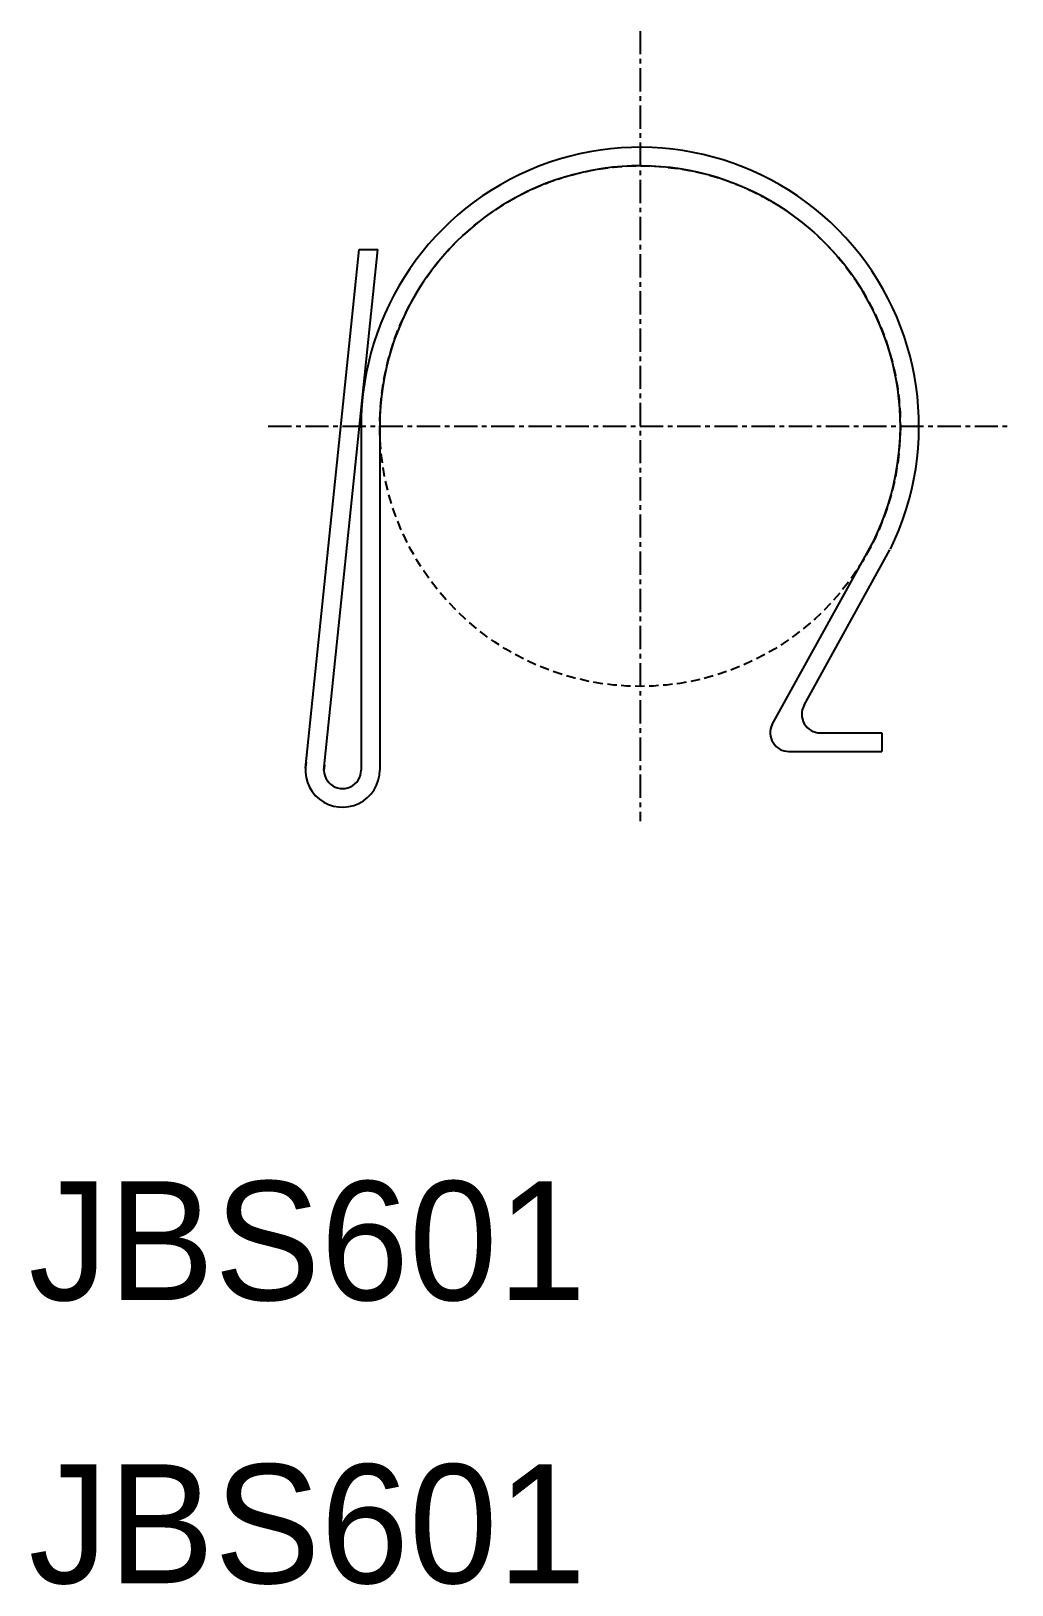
# Model space of a CAD drawing. Extents: x -359.2 to -306.5, y 34.3 to 117.9.
import ezdxf

# ---------------------------------------------------------------- set-up
doc = ezdxf.new("R2010")
doc.units = 0
doc.linetypes.add('CENTER', pattern=[2, 1.25, -0.25, 0.25, -0.25])
doc.linetypes.add('DASHED', pattern=[0.75, 0.5, -0.25])
doc.layers.get('0').update_dxf_attribs({"linetype": 'CONTINUOUS'})
doc.layers.add('CENTER', color=1, linetype='CENTER')

msp = doc.modelspace()

# ---------------------------------------------------------------- linework, layer by layer
at = {"color": 7, "linetype": 'CONTINUOUS'}
for p, q in [((-344.457, 78.204), (-341.563, 106.101)), ((-343.462, 78.101), (-340.557, 106.101)), ((-341.563, 106.101), (-340.557, 106.101)), ((-341.462, 96.601), (-341.462, 78.101)), ((-340.462, 96.601), (-340.462, 78.101)), ((-319.36, 80.542), (-313.897, 90.427)), ((-317.641, 81.585), (-313.022, 89.943)), ((-316.766, 80.101), (-313.462, 80.101)), ((-316.251, 80.101), (-313.462, 80.101)), ((-313.462, 80.101), (-313.462, 79.101)), ((-318.462, 79.101), (-313.462, 79.101))]:
    msp.add_line(p, q, dxfattribs=at)
at = {"color": 3, "linetype": 'DASHED'}
msp.add_circle((-326.462, 96.601), 14, dxfattribs=at)
at = {"color": 7, "linetype": 'CONTINUOUS'}
for centre, radius, start, end in [((-326.462, 96.601), 15, 333.83252, 180), ((-326.462, 96.601), 14, 333.83252, 180), ((-316.766, 81.101), 1, 151.07428, 270), ((-318.462, 80.101), 1, 153.83252, 270), ((-342.462, 78.101), 2, 167.65965, 0), ((-342.462, 78.101), 1, 165.09965, 0)]:
    msp.add_arc(centre, radius, start, end, dxfattribs=at)
at = {"layer": 'CENTER', "color": 1, "linetype": 'CENTER'}
for p, q in [((-326.462, 117.851), (-326.462, 75.351)), ((-346.462, 96.601), (-306.462, 96.601))]:
    msp.add_line(p, q, dxfattribs=at)

# ---------------------------------------------------------------- texts
at = {"color": 7, "linetype": 'CONTINUOUS'}
for p in [(-359.345, 49.583), (-359.345, 34.355)]:
    msp.add_text('JBS601', height=6.4, dxfattribs=at).set_placement(p)

doc.saveas('drawing.dxf')
